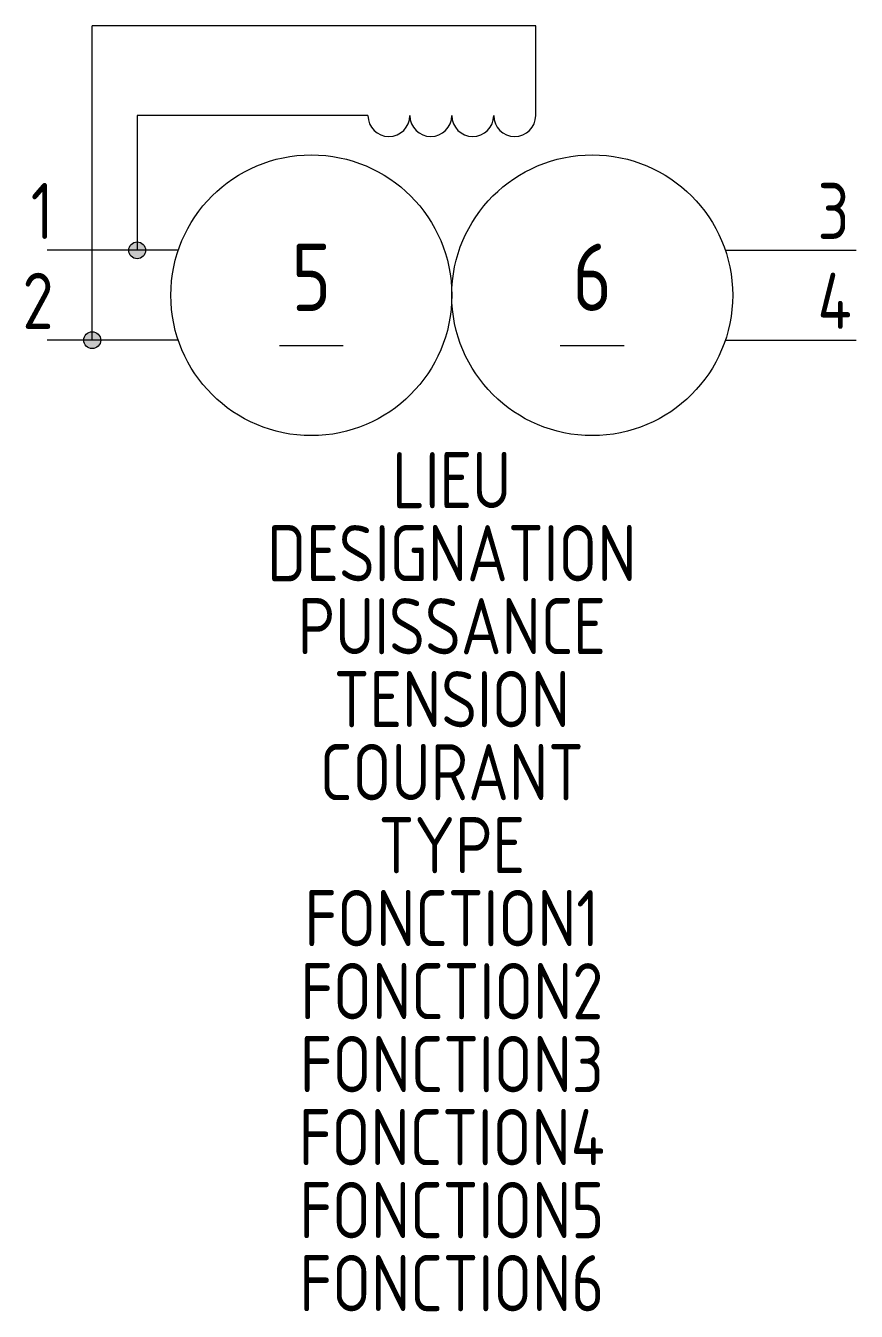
# Model space of a CAD drawing. Header units: millimetres. Extents: x -1 to 36, y -47.2 to 10.
import ezdxf
from ezdxf.enums import TextEntityAlignment as Align

# ---------------------------------------------------------------- set-up
doc = ezdxf.new("R2010")
doc.units = ezdxf.units.MM
for name, color, linetype in [('SYMB_FIL', 3, 'Continuous'), ('SYMB_FIL_FIN', 1, 'Continuous'), ('SYMB_TXT_CONTACT', 2, 'Continuous'), ('SYMB_TXT_NOM', 3, 'Continuous')]:
    doc.layers.add(name, color=color, linetype=linetype)
doc.styles.add('NET2_5', font='isocp.shx', dxfattribs={"width": 0.9, "height": 2.5})
doc.styles.add('NET_3', font='isocp.shx', dxfattribs={"width": 0.9, "height": 3})

msp = doc.modelspace()

# ---------------------------------------------------------------- hatches: boundary and pattern name
at = {"layer": 'SYMB_FIL'}
for points in [[(3.625, 0, 1), (4.375, 0, 1)], [(1.625, -4, 1), (2.375, -4, 1)]]:
    msp.add_hatch(color=256, dxfattribs=at).paths.add_polyline_path(points)

# ---------------------------------------------------------------- linework, layer by layer
for p, q in [((21.733, 10), (2, 10)), ((2, -4), (2, 10)), ((21.733, 6), (21.733, 10)), ((14.267, 6), (4, 6)), ((4, 6), (4, 0)), ((5.829, 0), (0, 0)), ((30.171, 0), (36, 0)), ((5.829, -4), (0, -4)), ((30.171, -4), (36, -4))]:
    msp.add_line(p, q, dxfattribs=at)
for centre, radius in [((11.75, -2), 6.25), ((24.25, -2), 6.25), ((4, 0), 0.375), ((2, -4), 0.375)]:
    msp.add_circle(centre, radius, dxfattribs=at)
for centre in [(15.2, 6), (17.067, 6), (18.933, 6), (20.8, 6)]:
    msp.add_arc(centre, 0.933, 180, 0, dxfattribs=at)
at = {"layer": 'SYMB_FIL_FIN'}
for p, q in [((13.171, -4.25), (10.329, -4.25)), ((25.671, -4.25), (22.829, -4.25))]:
    msp.add_line(p, q, dxfattribs=at)

# ---------------------------------------------------------------- texts
at = {"layer": 'SYMB_TXT_CONTACT', "style": 'NET2_5', "width": 0.9, "flags": 8}
for tag, p in [('1', (0.275, 0.5)), ('2', (0.275, -3.5))]:
    msp.add_attdef(tag, text='', height=2.5, dxfattribs=at).set_placement(p, align=Align.RIGHT)
for tag, p in [('3', (34.275, 0.5)), ('4', (34.275, -3.5))]:
    msp.add_attdef(tag, p, '', height=2.5, dxfattribs=at)
at = {"layer": 'SYMB_TXT_CONTACT', "style": 'NET_3', "width": 0.9, "flags": 8}
for tag, text, p in [('5', 'M', (11.75, -1.2)), ('6', 'G', (24.25, -1.2))]:
    msp.add_attdef(tag, text=text, height=3, dxfattribs=at).set_placement(p, align=Align.MIDDLE_CENTER)
at = {"layer": 'SYMB_TXT_NOM', "style": 'NET2_5', "width": 0.9, "flags": 8}
for tag, text, p in [('LIEU', '', (18, -11.483)), ('DESIGNATION', 'M?', (18, -14.733)), ('PUISSANCE', 'KW', (18, -17.983)), ('TENSION', 'V', (18, -21.233)), ('COURANT', 'A', (18, -24.483)), ('TYPE', '', (18, -27.733)), ('FONCTION1', '', (18, -30.983)), ('FONCTION2', '', (18, -34.233)), ('FONCTION3', '', (18, -37.483)), ('FONCTION4', '', (18, -40.733)), ('FONCTION5', '', (18, -43.983)), ('FONCTION6', '', (18, -47.233))]:
    msp.add_attdef(tag, text=text, height=2.5, dxfattribs=at).set_placement(p, align=Align.CENTER)

doc.saveas('drawing.dxf')
